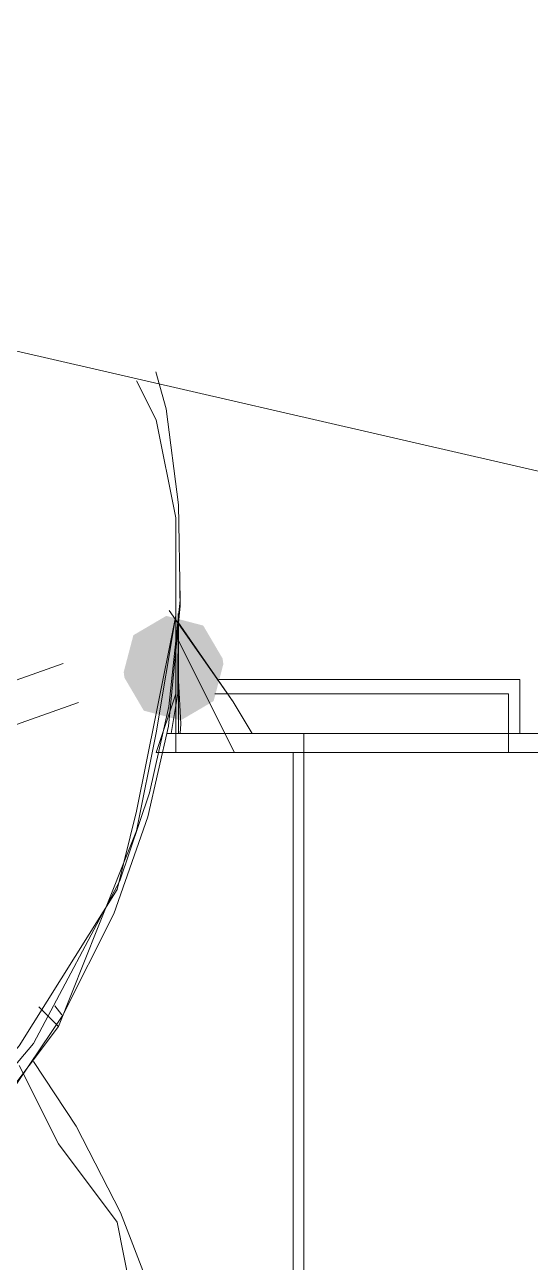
# Model space of a CAD drawing. Header units: millimetres. Extents: x 3 to 592, y 5 to 207.
# Drawn here: x 123.024 to 123.935, y 53.62 to 55.852 of the extents above; entities that cross this region are included whole.
import ezdxf

# ---------------------------------------------------------------- set-up
doc = ezdxf.new("R2010")
doc.units = ezdxf.units.MM

msp = doc.modelspace()

# ---------------------------------------------------------------- hatches: boundary and pattern name
h = msp.add_hatch(color=7)
h.dxf.hatch_style = 2
h.paths.add_polyline_path([(123.381561, 54.698809), (123.364065, 54.632261), (123.304738, 54.597403), (123.23819, 54.614899), (123.203332, 54.674226), (123.201921, 54.684456), (123.219417, 54.751004), (123.278744, 54.785863), (123.345292, 54.768366), (123.38015, 54.70904)])
h = msp.add_hatch(color=7)
h.dxf.hatch_style = 2
h.paths.add_polyline_path([(123.381561, 54.698809), (123.364065, 54.632261), (123.304738, 54.597403), (123.23819, 54.614899), (123.203332, 54.674226), (123.201921, 54.684456), (123.219417, 54.751004), (123.278744, 54.785863), (123.345292, 54.768366), (123.38015, 54.70904)])

# ---------------------------------------------------------------- linework, layer by layer
at = {"color": 7, "lineweight": 0}
for points in [[(107.773611, 58.772778), (127.070556, 54.327778)], [(122.800357, 53.743684), (122.828226, 53.765203), (123.039188, 54.014617), (123.194762, 54.307775), (123.248737, 54.466878), (123.28331, 54.622453), (123.303418, 54.814364), (123.300949, 54.985814), (123.278724, 55.159381), (123.259674, 55.226056)], [(122.800357, 53.743684), (122.828226, 53.765203), (123.039188, 54.014617), (123.194762, 54.307775), (123.248737, 54.466878), (123.28331, 54.622453), (123.303418, 54.814364), (123.300949, 54.985814), (123.278724, 55.159381), (123.259674, 55.226056)], [(122.800357, 53.743684), (122.828226, 53.765203), (123.039188, 54.014617), (123.194762, 54.307775), (123.248737, 54.466878), (123.28331, 54.622453), (123.303418, 54.814364), (123.300949, 54.985814), (123.278724, 55.159381), (123.259674, 55.226056)], [(122.800357, 53.743684), (122.828226, 53.765203), (123.039188, 54.014617), (123.194762, 54.307775), (123.248737, 54.466878), (123.28331, 54.622453), (123.303418, 54.814364), (123.300949, 54.985814), (123.278724, 55.159381), (123.259674, 55.226056)], [(122.766667, 53.728056), (122.801944, 53.763333), (123.013611, 54.010278), (123.19, 54.2925), (123.225278, 54.433611), (123.260556, 54.61), (123.295833, 54.786389), (123.295833, 54.962778), (123.260556, 55.139167), (123.225278, 55.209722)], [(123.084167, 54.045556), (123.154722, 54.221944), (123.225278, 54.398333), (123.260556, 54.574722), (123.295833, 54.786389), (123.295833, 54.821667)], [(123.092139, 54.065593), (123.184214, 54.248332), (123.245598, 54.423663), (123.282639, 54.586999), (123.303806, 54.803957), (123.303101, 54.830768)], [(123.092139, 54.065593), (123.184214, 54.248332), (123.245598, 54.423663), (123.282639, 54.586999), (123.303806, 54.803957), (123.303101, 54.830768)], [(123.092139, 54.065593), (123.184214, 54.248332), (123.245598, 54.423663), (123.282639, 54.586999), (123.303806, 54.803957), (123.303101, 54.830768)], [(123.092139, 54.065593), (123.184214, 54.248332), (123.245598, 54.423663), (123.282639, 54.586999), (123.303806, 54.803957), (123.303101, 54.830768)], [(123.284051, 54.795455), (123.399409, 54.631061), (123.433628, 54.573558)], [(123.284051, 54.795455), (123.399409, 54.631061), (123.433628, 54.573558)], [(123.287755, 54.573664), (123.299749, 54.645631), (123.300102, 54.789917)], [(123.287755, 54.573664), (123.299749, 54.645631), (123.300102, 54.789917)], [(123.260556, 54.539444), (123.295833, 54.645278), (123.295833, 54.786389)], [(123.287755, 54.573664), (123.299749, 54.645631), (123.300102, 54.764869)], [(123.287755, 54.573664), (123.299749, 54.645631), (123.300102, 54.764869)], [(123.299643, 54.775206), (123.399127, 54.63092), (123.433699, 54.57377)], [(123.299643, 54.775206), (123.399127, 54.63092), (123.433699, 54.57377)], [(123.300984, 54.573664), (123.300631, 54.770867)], [(123.300984, 54.573664), (123.300631, 54.770867)], [(123.300984, 54.573664), (123.300631, 54.770867)], [(123.300984, 54.573664), (123.300631, 54.770867)], [(123.295833, 54.539444), (123.295833, 54.574722), (123.295833, 54.751111)], [(123.295833, 54.751111), (123.366389, 54.61), (123.401667, 54.539444)], [(121.895543, 54.275516), (123.092562, 54.699834)], [(121.895543, 54.275516), (123.092562, 54.699834)], [(123.303947, 54.573664), (123.304653, 54.59095), (123.300772, 54.669267)], [(123.303947, 54.573664), (123.304653, 54.59095), (123.300772, 54.669267)], [(123.303947, 54.573664), (123.304653, 54.59095), (123.300772, 54.669267)], [(123.303947, 54.573664), (123.304653, 54.59095), (123.300772, 54.669267)], [(123.915805, 54.670889), (123.373586, 54.670889)], [(123.915805, 54.670889), (123.373586, 54.670889)], [(123.915805, 54.670889), (123.373586, 54.670889)], [(123.915805, 54.670889), (123.373586, 54.670889)], [(123.915805, 54.670889), (123.915805, 54.639492), (123.915805, 54.594689), (123.915805, 54.573523)], [(123.915805, 54.670889), (123.915805, 54.639492), (123.915805, 54.594689), (123.915805, 54.573523)], [(123.915805, 54.670889), (123.915805, 54.639492), (123.915805, 54.594689), (123.915805, 54.573523)], [(123.915805, 54.670889), (123.915805, 54.639492), (123.915805, 54.594689), (123.915805, 54.573523)], [(123.295833, 54.539444), (123.295833, 54.574722), (123.295833, 54.645278)], [(123.895556, 54.645278), (123.366389, 54.645278)], [(123.895556, 54.645278), (123.895556, 54.61), (123.895556, 54.574722), (123.895556, 54.539444)], [(123.120741, 54.629588), (121.923723, 54.20527)], [(123.120741, 54.629588), (121.923723, 54.20527)], [(123.526903, 54.573664), (123.279606, 54.573664)], [(123.526903, 54.573664), (123.279606, 54.573664)], [(123.526903, 54.573664), (123.279606, 54.573664)], [(123.526903, 54.573664), (123.279606, 54.573664)], [(124.082457, 54.573664), (124.071874, 54.573664), (124.040124, 54.573664), (123.988971, 54.573664), (123.919827, 54.573664), (123.835513, 54.573664), (123.739557, 54.573664), (123.635135, 54.573664), (123.526832, 54.573664)], [(124.082457, 54.573664), (124.071874, 54.573664), (124.040124, 54.573664), (123.988971, 54.573664), (123.919827, 54.573664), (123.835513, 54.573664), (123.739557, 54.573664), (123.635135, 54.573664), (123.526832, 54.573664)], [(124.082457, 54.573664), (124.071874, 54.573664), (124.040124, 54.573664), (123.988971, 54.573664), (123.919827, 54.573664), (123.835513, 54.573664), (123.739557, 54.573664), (123.635135, 54.573664), (123.526832, 54.573664)], [(124.082457, 54.573664), (124.071874, 54.573664), (124.040124, 54.573664), (123.988971, 54.573664), (123.919827, 54.573664), (123.835513, 54.573664), (123.739557, 54.573664), (123.635135, 54.573664), (123.526832, 54.573664)], [(123.526903, 50.684783), (123.526903, 54.573805)], [(123.526903, 50.684783), (123.526903, 54.573805)], [(123.526903, 50.684783), (123.526903, 54.573805)], [(123.526903, 50.684783), (123.526903, 54.573805)], [(123.5075, 54.539444), (123.260556, 54.539444)], [(123.5075, 50.658889), (123.5075, 54.539444)], [(124.071944, 54.539444), (124.036667, 54.539444), (123.966111, 54.539444), (123.895556, 54.539444), (123.825, 54.539444), (123.719167, 54.539444), (123.613333, 54.539444), (123.5075, 54.539444)], [(123.084167, 54.045556), (123.048889, 54.080833)], [(123.090658, 54.066511), (123.077605, 54.082738)], [(123.090658, 54.066511), (123.077605, 54.082738)], [(123.090658, 54.066511), (123.077605, 54.082738)], [(123.090658, 54.066511), (123.077605, 54.082738)], [(122.822017, 53.729855), (122.877756, 53.782419), (122.990645, 53.91471), (123.092245, 54.065699)], [(122.822017, 53.729855), (122.877756, 53.782419), (122.990645, 53.91471), (123.092245, 54.065699)], [(122.822017, 53.729855), (122.877756, 53.782419), (122.990645, 53.91471), (123.092245, 54.065699)], [(122.822017, 53.729855), (122.877756, 53.782419), (122.990645, 53.91471), (123.092245, 54.065699)], [(122.801944, 53.728056), (122.8725, 53.763333), (122.978333, 53.904444), (123.084167, 54.045556)], [(123.039611, 53.982126), (123.116164, 53.865357), (123.196244, 53.710134), (123.258686, 53.547504), (123.30243, 53.378523), (123.326772, 53.205662), (123.331711, 53.03139), (123.317247, 52.857471), (123.28338, 52.686373), (123.230816, 52.520215), (123.159555, 52.360759), (123.071008, 52.210476), (122.966233, 52.071129), (122.846641, 51.944129), (122.713291, 51.831593), (122.5683, 51.734579), (122.41343, 51.654498), (122.250447, 51.592057), (122.081819, 51.548312), (122.04717, 51.543362)], [(123.039611, 53.982126), (123.116164, 53.865357), (123.196244, 53.710134), (123.258686, 53.547504), (123.30243, 53.378523), (123.326772, 53.205662), (123.331711, 53.03139), (123.317247, 52.857471), (123.28338, 52.686373), (123.230816, 52.520215), (123.159555, 52.360759), (123.071008, 52.210476), (122.966233, 52.071129), (122.846641, 51.944129), (122.713291, 51.831593), (122.5683, 51.734579), (122.41343, 51.654498), (122.250447, 51.592057), (122.081819, 51.548312), (122.04717, 51.543362)], [(123.039611, 53.982126), (123.116164, 53.865357), (123.196244, 53.710134), (123.258686, 53.547504), (123.30243, 53.378523), (123.326772, 53.205662), (123.331711, 53.03139), (123.317247, 52.857471), (123.28338, 52.686373), (123.230816, 52.520215), (123.159555, 52.360759), (123.071008, 52.210476), (122.966233, 52.071129), (122.846641, 51.944129), (122.713291, 51.831593), (122.5683, 51.734579), (122.41343, 51.654498), (122.250447, 51.592057), (122.081819, 51.548312), (122.04717, 51.543362)], [(123.039611, 53.982126), (123.116164, 53.865357), (123.196244, 53.710134), (123.258686, 53.547504), (123.30243, 53.378523), (123.326772, 53.205662), (123.331711, 53.03139), (123.317247, 52.857471), (123.28338, 52.686373), (123.230816, 52.520215), (123.159555, 52.360759), (123.071008, 52.210476), (122.966233, 52.071129), (122.846641, 51.944129), (122.713291, 51.831593), (122.5683, 51.734579), (122.41343, 51.654498), (122.250447, 51.592057), (122.081819, 51.548312), (122.04717, 51.543362)], [(123.013611, 53.975), (123.084167, 53.833889), (123.19, 53.692778), (123.225278, 53.516389), (123.295833, 53.375278), (123.295833, 53.198889), (123.331111, 53.0225), (123.295833, 52.846111), (123.260556, 52.669722), (123.225278, 52.493333), (123.154722, 52.352222), (123.048889, 52.175833), (122.943056, 52.07)]]:
    msp.add_lwpolyline(points, dxfattribs=at)

doc.saveas('drawing.dxf')
